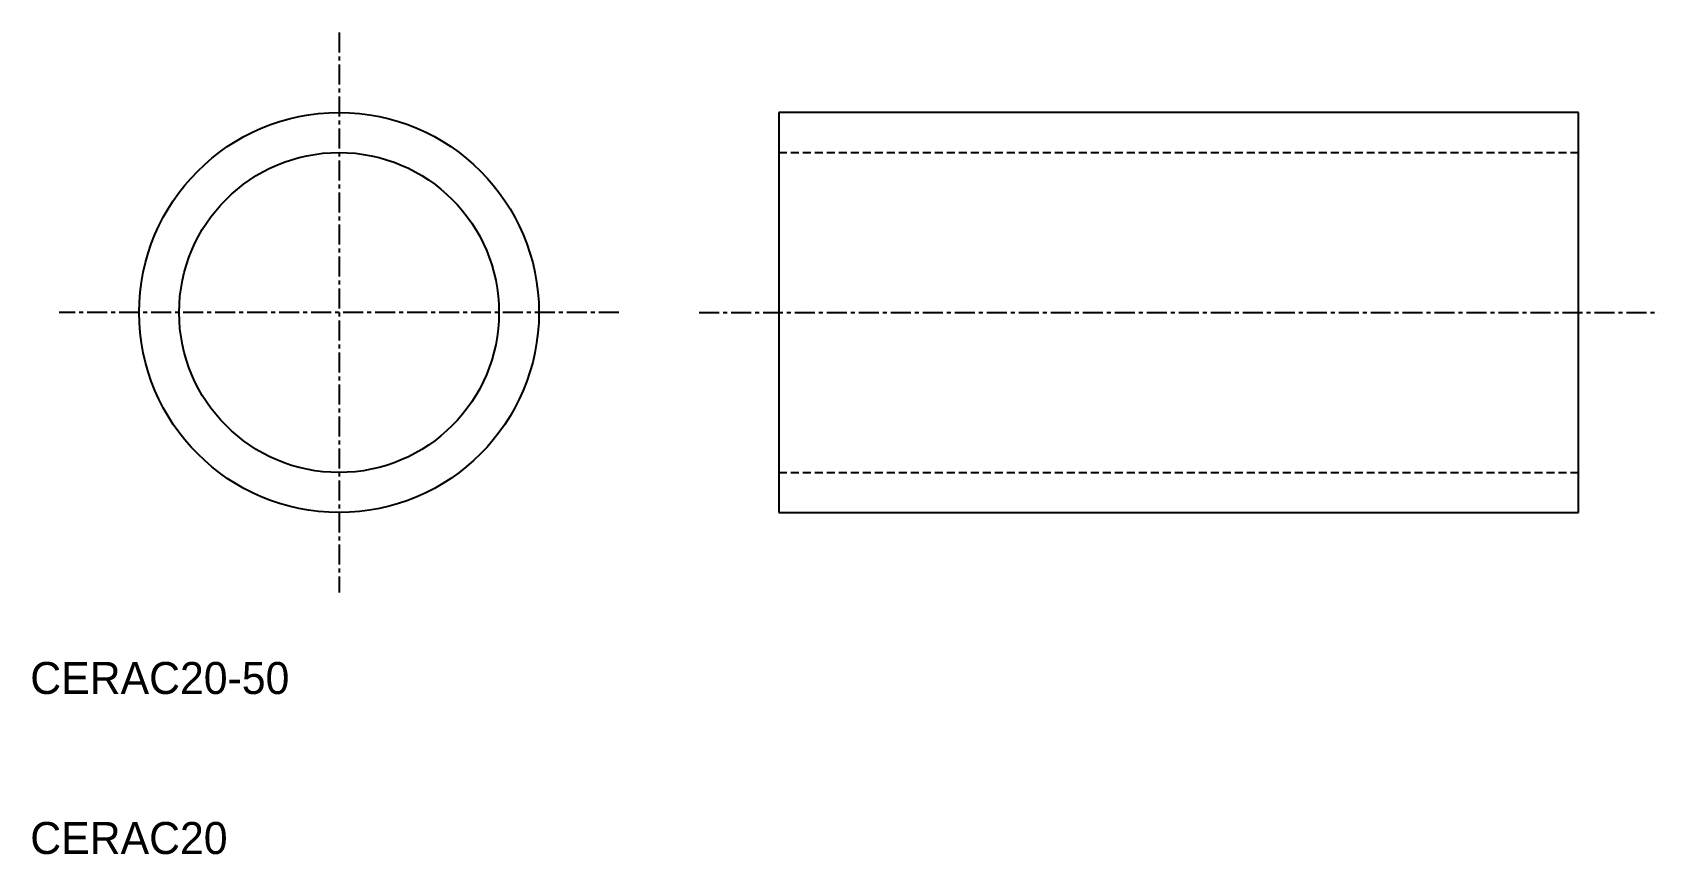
# Model space of a CAD drawing. Extents: x 20 to 121, y 20 to 71.
import ezdxf

# ---------------------------------------------------------------- set-up
doc = ezdxf.new("R2010")
doc.units = 0
doc.linetypes.add('CENTER', pattern=[2, 1.25, -0.25, 0.25, -0.25])
doc.linetypes.add('DASHED', pattern=[0.75, 0.5, -0.25])
doc.layers.get('0').update_dxf_attribs({"linetype": 'CONTINUOUS'})
doc.layers.add('CENTER', color=1, linetype='CENTER')

msp = doc.modelspace()

# ---------------------------------------------------------------- linework, layer by layer
at = {"color": 7, "linetype": 'CONTINUOUS'}
for p, q in [((116.4, 66.34), (66.4, 66.34)), ((66.4, 66.34), (66.4, 41.34)), ((116.4, 41.34), (116.4, 66.34)), ((66.4, 41.34), (116.4, 41.34))]:
    msp.add_line(p, q, dxfattribs=at)
at = {"color": 3, "linetype": 'DASHED'}
for p, q in [((66.4, 63.84), (116.4, 63.84)), ((66.4, 43.84), (116.4, 43.84))]:
    msp.add_line(p, q, dxfattribs=at)
at = {"color": 7, "linetype": 'CONTINUOUS'}
for radius in [12.5, 10]:
    msp.add_circle((38.89, 53.84), radius, dxfattribs=at)
at = {"layer": 'CENTER', "color": 1, "linetype": 'CENTER'}
for p, q in [((38.89, 71.34), (38.89, 36.34)), ((56.39, 53.84), (21.39, 53.84)), ((61.4, 53.84), (121.4, 53.84))]:
    msp.add_line(p, q, dxfattribs=at)

# ---------------------------------------------------------------- texts
at = {"color": 7, "linetype": 'CONTINUOUS'}
for s, p in [('CERAC20-50', (19.58, 30)), ('CERAC20', (19.58, 20))]:
    msp.add_text(s, height=2, dxfattribs=at).set_placement(p)

doc.saveas('drawing.dxf')
